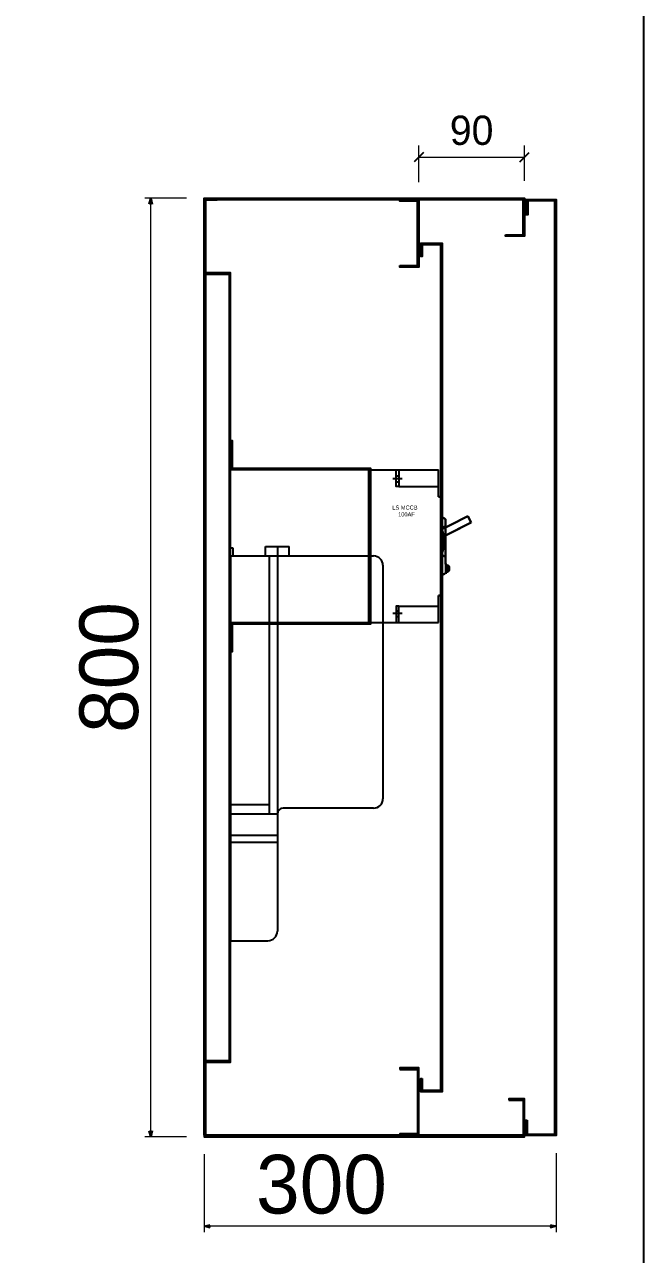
# Model space of a CAD drawing. Header units: millimetres. Extents: x 0 to 4227, y 0 to 2989.
# Drawn here: x 3699 to 4227, y 850 to 1898 of the extents above; entities that cross this region are included whole.
import ezdxf

# ---------------------------------------------------------------- set-up
doc = ezdxf.new("R2010")
doc.units = ezdxf.units.MM
doc.layers.add('DIM', color=253, linetype='Continuous')
doc.styles.add('Arial', font='arial.ttf')
doc.dimstyles.new('CNC', dxfattribs={"dimtxt": 50, "dimasz": 5, "dimexe": 5, "dimexo": 15, "dimgap": 10, "dimtad": 1, "dimdec": 0, "dimtxsty": 'Standard', "dimblk": 'OPEN30', "dimcen": 10, "dimclrd": 5, "dimclre": 5, "dimclrt": 3, "dimazin": 3, "dimtfac": 1, "dimtdec": 0, "dimtmove": 0, "dimatfit": 3, "dimldrblk": 'ARCHTICK', "dimlwd": 9, "dimlwe": 9})
doc.dimstyles.new('Dim-25', dxfattribs={"dimtxt": 25, "dimasz": 8, "dimexe": 10, "dimexo": 15, "dimgap": 10, "dimtad": 1, "dimdec": 0, "dimtxsty": 'Standard', "dimblk": 'OBLIQUE', "dimcen": 10, "dimclrd": 5, "dimclre": 5, "dimclrt": 3, "dimazin": 3, "dimtfac": 1, "dimtdec": 0, "dimtmove": 0, "dimatfit": 3, "dimldrblk": 'OBLIQUE', "dimlwd": 9, "dimlwe": 9})

# ---------------------------------------------------------------- blocks, each defined once
blk = doc.blocks.new('*D13')
at = {"color": 0, "linetype": 'ByBlock', "lineweight": -2}
for p, q in [((3805.4, 1745.2), (3806.7, 1750.2)), ((3806.7, 1750.2), (3808, 1745.2)), ((3806.7, 1750.2), (3806.7, 1745.2)), ((3806.7, 950.2), (3805.4, 955.2)), ((3808, 955.2), (3806.7, 950.2)), ((3806.7, 950.2), (3806.7, 955.2))]:
    blk.add_line(p, q, dxfattribs=at)
at = {"layer": 'Defpoints', "color": 0, "transparency": 16777216}
for p in [(3806.7, 1750.2), (3852.2, 1750.2), (3852.2, 950.2)]:
    blk.add_point(p, dxfattribs=at)
at = {"layer": 'DIM', "color": 5, "lineweight": 9, "transparency": 16777216}
for p, q in [((3837.2, 1750.2), (3801.7, 1750.2)), ((3806.7, 955.2), (3806.7, 1745.2)), ((3837.2, 950.2), (3801.7, 950.2))]:
    blk.add_line(p, q, dxfattribs=at)
at = {"layer": 'DIM', "color": 3, "transparency": 16777216, "insert": (3771.2, 1350.2), "char_height": 50, "attachment_point": 5, "rotation": 90}
blk.add_mtext('800', dxfattribs=at)
blk = doc.blocks.new('_ArchTick')
at = {"color": 0, "const_width": 0.15}
blk.add_lwpolyline([(-0.5, -0.5), (0.5, 0.5)], dxfattribs=at)
blk = doc.blocks.new('_Open30')
at = {"color": 0, "linetype": 'ByBlock', "lineweight": -2}
for p, q in [((-1, 0.27), (0, 0)), ((0, 0), (-1, -0.27)), ((0, 0), (-1, 0))]:
    blk.add_line(p, q, dxfattribs=at)
blk = doc.blocks.new('*D14')
at = {"color": 0, "linetype": 'ByBlock', "lineweight": -2}
for p, q in [((3852.2, 873.9), (3857.2, 875.2)), ((3857.2, 872.5), (3852.2, 873.9)), ((3852.2, 873.9), (3857.2, 873.9)), ((4147.2, 875.2), (4152.2, 873.9)), ((4152.2, 873.9), (4147.2, 872.5)), ((4152.2, 873.9), (4147.2, 873.9))]:
    blk.add_line(p, q, dxfattribs=at)
at = {"layer": 'Defpoints', "color": 0, "transparency": 16777216}
for p in [(3852.2, 950.2), (4152.2, 951.2), (3852.2, 873.9)]:
    blk.add_point(p, dxfattribs=at)
at = {"layer": 'DIM', "color": 5, "lineweight": 9, "transparency": 16777216}
for p, q in [((3852.2, 935.2), (3852.2, 868.9)), ((4152.2, 936.2), (4152.2, 868.9)), ((4147.2, 873.9), (3857.2, 873.9))]:
    blk.add_line(p, q, dxfattribs=at)
at = {"layer": 'DIM', "color": 3, "transparency": 16777216, "insert": (3952.2, 909.4), "char_height": 50, "attachment_point": 5}
blk.add_mtext('300', dxfattribs=at)
blk = doc.blocks.new('HCC2 LS 100AF')
at = {"color": 7}
for p, q in [((0, 0), (0, -130)), ((0, 0), (58, 0)), ((58, -23), (58, 0)), ((27, -7.5), (19, -7.5)), ((22, -5), (24, -5)), ((22, -10), (24, -10)), ((24, -14), (58, -14)), ((60, -23), (58, -23)), ((58, -23), (60, -23)), ((60, -23), (60, -40)), ((60, -40), (63, -41.5)), ((63, -41.5), (60, -40)), ((60, -40), (60, -90)), ((64, -42), (63, -41.5)), ((63, -41.5), (64, -42)), ((83, -39.5), (68, -47.1)), ((68, -47.1), (83, -39.5)), ((85.7, -44.9), (83, -39.5)), ((83, -39.5), (85.7, -44.9)), ((64, -47.9), (60.5, -49.7)), ((60.5, -49.7), (64, -47.9)), ((68, -47.1), (60.9, -50.6)), ((60.9, -50.6), (68, -47.1)), ((85.7, -44.9), (62.8, -56.4)), ((64, -80.4), (64, -42)), ((64, -42), (64, -80.4)), ((68, -53.8), (85.7, -44.9)), ((62.8, -56.4), (68, -53.8)), ((64, -74.1), (60.5, -72.3)), ((60.5, -72.3), (64, -74.1)), ((64, -80.4), (64, -87.7)), ((64, -80.4), (64, -87.7)), ((65, -86.7), (65, -81.4)), ((65, -81.4), (65, -86.7)), ((65, -81.5), (66, -81.5)), ((66, -81.5), (65, -81.5)), ((66, -86.5), (66, -81.5)), ((66, -86.5), (66, -81.5)), ((67, -82.5), (67, -85.5)), ((67, -82.5), (67, -85.5)), ((63, -88.5), (60, -90)), ((60, -90), (63, -88.5)), ((60, -90), (60, -107)), ((64, -88), (63, -88.5)), ((63, -88.5), (64, -88)), ((64, -86.2), (65, -86.2)), ((65, -86.2), (64, -86.2)), ((64, -86.2), (65, -86.2)), ((65, -86.2), (64, -86.2)), ((65, -86.2), (64, -86.2)), ((64, -86.2), (65, -86.2)), ((64, -86.3), (65, -86.3)), ((65, -86.3), (64, -86.3)), ((65, -86.3), (64, -86.3)), ((64, -86.3), (65, -86.3)), ((65, -86.3), (64, -86.3)), ((64, -86.3), (65, -86.3)), ((65, -86.4), (64, -86.4)), ((64, -86.4), (65, -86.4)), ((65, -86.4), (64, -86.4)), ((64, -86.4), (65, -86.4)), ((65, -86.4), (64, -86.4)), ((64, -86.4), (65, -86.4)), ((65, -86.5), (64, -86.5)), ((64, -86.5), (65, -86.5)), ((65, -86.5), (64, -86.5)), ((64, -86.5), (65, -86.5)), ((64, -86.6), (65, -86.6)), ((65, -86.6), (64, -86.6)), ((65, -86.6), (64, -86.6)), ((64, -86.6), (65, -86.6)), ((64, -86.7), (65, -86.7)), ((65, -86.7), (64, -86.7)), ((65, -86.7), (64, -86.7)), ((64, -86.7), (65, -86.7)), ((65, -86.7), (64, -86.7)), ((64, -86.7), (65, -86.7)), ((64, -86.8), (65, -86.8)), ((65, -86.8), (64, -86.8)), ((64, -86.8), (65, -86.8)), ((65, -86.8), (64, -86.8)), ((65, -86.8), (64, -86.8)), ((64, -86.8), (65, -86.8)), ((64, -86.9), (65, -86.9)), ((64, -86.9), (65, -86.9)), ((65, -86.9), (64, -86.9)), ((65, -86.9), (64, -86.9)), ((65, -86.9), (64, -86.9)), ((64, -86.9), (65, -86.9)), ((65, -86.9), (64, -86.9)), ((64, -86.9), (65, -86.9)), ((64, -87), (65, -87)), ((65, -87), (64, -87)), ((65, -87), (64, -87)), ((64, -87), (65, -87)), ((65, -87.1), (64, -87.1)), ((64, -87.1), (65, -87.1)), ((65, -87.1), (64, -87.1)), ((64, -87.1), (65, -87.1)), ((65, -87.2), (64, -87.2)), ((64, -87.2), (65, -87.2)), ((65, -87.2), (64, -87.2)), ((64, -87.2), (65, -87.2)), ((65, -87.3), (64, -87.3)), ((64, -87.3), (65, -87.3)), ((65, -87.3), (64, -87.3)), ((64, -87.3), (65, -87.3)), ((65, -87.3), (64, -87.3)), ((64, -87.3), (65, -87.3)), ((65, -87.4), (64, -87.4)), ((64, -87.4), (65, -87.4)), ((65, -87.4), (64, -87.4)), ((64, -87.4), (65, -87.4)), ((65, -87.5), (64, -87.5)), ((64, -87.5), (65, -87.5)), ((65, -87.5), (64, -87.5)), ((64, -87.5), (65, -87.5)), ((65, -87.6), (64, -87.6)), ((64, -87.6), (65, -87.6)), ((65, -87.6), (64, -87.6)), ((64, -87.6), (65, -87.6)), ((64, -88), (64, -87.7)), ((64, -87.7), (64, -88)), ((64, -87.7), (65, -87.7)), ((65, -87.7), (64, -87.7)), ((66, -86.5), (65, -86.5)), ((65, -86.5), (66, -86.5)), ((65, -86.7), (65, -87.7)), ((65, -87.7), (65, -86.7)), ((58, -107), (60, -107)), ((60, -107), (58, -107)), ((58, -130), (58, -107)), ((27, -122.5), (19, -122.5)), ((22, -120), (24, -120)), ((22, -125), (24, -125)), ((24, -116), (58, -116)), ((0, -130), (58, -130))]:
    blk.add_line(p, q, dxfattribs=at)
for points in [[(22, 0), (24, 0), (24, -14), (22, -14)], [(22, -130), (24, -130), (24, -116), (22, -116)]]:
    blk.add_lwpolyline(points, close=True, dxfattribs=at)
for centre, radius, start, end in [((38, -61), 25.2, 333.3332, 26.6668), ((38, -61), 25.2, 333.3332, 26.6668), ((64, -81.4), 1, 0, 90), ((64, -81.4), 1, 0, 90), ((64, -86.7), 1, 270, 0), ((64, -86.7), 1, 270, 0)]:
    blk.add_arc(centre, radius, start, end, dxfattribs=at)
for points, knots in [([(67, -82.5), (67, -82.4), (67, -82.2), (66.9, -82.1), (66.9, -82), (66.8, -81.9), (66.8, -81.9), (66.7, -81.8), (66.7, -81.7), (66.6, -81.7), (66.5, -81.6), (66.4, -81.6), (66.3, -81.6), (66.2, -81.5), (66.1, -81.5), (66, -81.5)], [0, 0, 0, 0, 0.3287924, 0.3287924, 0.3287924, 0.4957607, 0.4957607, 0.4957607, 0.6613171, 0.6613171, 0.6613171, 0.8268836, 0.8268836, 0.8268836, 1, 1, 1, 1]), ([(66, -81.5), (66.2, -81.5), (66.4, -81.6), (66.6, -81.7), (66.7, -81.7), (66.7, -81.8), (66.8, -81.9), (66.8, -81.9), (66.9, -82), (66.9, -82.1), (67, -82.2), (67, -82.4), (67, -82.5)], [0, 0, 0, 0, 0.3386829, 0.3386829, 0.3386829, 0.5042393, 0.5042393, 0.5042393, 0.6712076, 0.6712076, 0.6712076, 1, 1, 1, 1]), ([(66, -86.5), (66.2, -86.5), (66.4, -86.4), (66.6, -86.3), (66.7, -86.3), (66.7, -86.2), (66.8, -86.1), (66.8, -86.1), (66.9, -86), (66.9, -85.9), (67, -85.8), (67, -85.6), (67, -85.5)], [0, 0, 0, 0, 0.3386829, 0.3386829, 0.3386829, 0.5042393, 0.5042393, 0.5042393, 0.6712076, 0.6712076, 0.6712076, 1, 1, 1, 1]), ([(67, -85.5), (67, -85.6), (67, -85.8), (66.9, -85.9), (66.9, -86), (66.8, -86.1), (66.8, -86.1), (66.7, -86.2), (66.7, -86.3), (66.6, -86.3), (66.4, -86.4), (66.2, -86.5), (66, -86.5)], [0, 0, 0, 0, 0.3287924, 0.3287924, 0.3287924, 0.4957607, 0.4957607, 0.4957607, 0.6613171, 0.6613171, 0.6613171, 1, 1, 1, 1])]:
    blk.add_open_spline(points, degree=3, knots=knots, dxfattribs=at)
at = {"insert": (10.3, -30.3), "char_height": 3.5, "attachment_point": 1}
blk.add_mtext_dynamic_manual_height_columns('\\pi8.285;{\\C1;LS MCCB\\P\\pi13.22;100AF}', width=37.687, gutter_width=1, heights=[0], dxfattribs=at)
blk = doc.blocks.new('Congto3P-4')
at = {"color": 126}
for p, q in [((85644.6, 42053.3), (85646.6, 42053.3)), ((85644.6, 42046.3), (85644.6, 42053.3)), ((85646.6, 42053.3), (85646.6, 42046.3)), ((85674.6, 42046.3), (85674.6, 42054.3)), ((85674.6, 42054.3), (85694.6, 42054.3)), ((85684.6, 42054.3), (85684.6, 41826.5)), ((85694.6, 42046.3), (85694.6, 42054.3)), ((85644.6, 42046.3), (85644.6, 41718.3)), ((85644.6, 42046.3), (85766.6, 42046.3)), ((85644.6, 42046.3), (85694.6, 42046.3)), ((85677.6, 42046.3), (85677.6, 41826.5)), ((85774.6, 42038.3), (85774.6, 41839.3)), ((85644.6, 41834.3), (85677.6, 41834.3)), ((85766.6, 41831.3), (85689.6, 41831.3)), ((85644.6, 41826.5), (85684.6, 41826.5)), ((85684.6, 41826.3), (85684.6, 41726.3)), ((85644.6, 41808.3), (85684.6, 41808.3)), ((85644.6, 41802.3), (85684.6, 41802.3)), ((85644.6, 41718.3), (85676.6, 41718.3))]:
    blk.add_line(p, q, dxfattribs=at)
for centre, radius, start, end in [((85766.6, 42038.3), 8, 0, 90), ((85689.6, 41826.3), 5, 90, 180), ((85766.6, 41839.3), 8, 270, 0), ((85676.6, 41726.3), 8, 270, 0)]:
    blk.add_arc(centre, radius, start, end, dxfattribs=at)
blk = doc.blocks.new('*D15')
at = {"color": 5, "lineweight": 9, "ltscale": 3, "transparency": 16777216}
for p, q in [((4035.2, 1764), (4035.2, 1795.2)), ((4125.2, 1765.2), (4125.2, 1795.2)), ((4035.2, 1785.2), (4125.2, 1785.2))]:
    blk.add_line(p, q, dxfattribs=at)
at = {"color": 0, "linetype": 'ByBlock', "lineweight": -2}
for p, q in [((4039.2, 1789.2), (4031.2, 1781.2)), ((4121.2, 1781.2), (4129.2, 1789.2))]:
    blk.add_line(p, q, dxfattribs=at)
at = {"layer": 'Defpoints', "color": 0, "ltscale": 3, "transparency": 16777216}
for p in [(4125.2, 1785.2), (4035.2, 1749), (4125.2, 1750.2)]:
    blk.add_point(p, dxfattribs=at)
at = {"color": 3, "ltscale": 3, "transparency": 16777216, "insert": (4080.2, 1808), "char_height": 25, "attachment_point": 5}
blk.add_mtext('90', dxfattribs=at)
blk = doc.blocks.new('_Oblique')
at = {"color": 0, "linetype": 'ByBlock', "lineweight": -2}
blk.add_line((-0.5, -0.5), (0.5, 0.5), dxfattribs=at)
blk = doc.blocks.new('KHUNG CHUẨN')
at = {"color": 7}
blk.add_lwpolyline([(16919.25, -26555.16), (19889.25, -26555.16), (19889.25, -28655.16), (16919.25, -28655.16)], close=True, dxfattribs=at)
at = {"color": 3, "style": 'Arial'}
for tag, p in [('#01', (17055.57, -28580.1)), ('#02', (17431.39, -28580.1)), ('#03', (18030.58, -28580.1)), ('#08', (18751.7, -28580.1)), ('#10', (19064.78, -28580.1)), ('#11', (19060.3, -28625.69)), ('#12', (19806.46, -28628.91)), ('#04', (17024.77, -28634.62)), ('#05', (17308.45, -28633.02)), ('#06', (17632.65, -28633.73)), ('#07', (18002.01, -28634.74)), ('#09', (18753.85, -28632.6))]:
    blk.add_attdef(tag, p, '', height=20, dxfattribs=at)

msp = doc.modelspace()

# ---------------------------------------------------------------- linework, layer by layer
at = {"color": 7}
for points in [[(4109, 1719), (4124, 1719), (4124, 1749), (3853.4, 1749), (3853.4, 1750.2), (3863.4, 1750.2), (3863.4, 1749), (3863.4, 1749), (3863.4, 1749), (3852.2, 1749), (3852.2, 1750.2), (4125.2, 1750.2), (4125.2, 1717.8), (4109, 1717.8)], [(3863.4, 1749), (3853.4, 1749), (3853.4, 950.2), (3863.4, 950.2), (3863.4, 951.4), (3852.2, 951.4), (3852.2, 1749), (3863.4, 1749)], [(4127.5, 964.4), (4127.5, 952.4), (4151, 952.4), (4151, 1748), (4128, 1748), (4128, 1736), (4126.8, 1736), (4126.8, 1749.2), (4152.2, 1749.2), (4152.2, 951.2), (4126.3, 951.2), (4126.3, 964.4)], [(4112, 981.4), (4124, 981.4), (4124, 951.4), (3853.4, 951.4), (3853.4, 950.2), (3863.4, 950.2), (3863.4, 951.4), (3863.4, 951.4), (3863.4, 951.4), (3852.2, 951.4), (3852.2, 950.2), (4125.2, 950.2), (4125.2, 982.6), (4112, 982.6)]]:
    msp.add_lwpolyline(points, close=True, dxfattribs=at)
at = {"color": 3}
for points in [[(4019, 1692.8), (4034, 1692.8), (4034, 1747.8), (4019, 1747.8), (4019, 1749), (4035.2, 1749), (4035.2, 1691.6), (4019, 1691.6)], [(4019, 1007.6), (4034, 1007.6), (4034, 952.6), (4019, 952.6), (4019, 951.4), (4035.2, 951.4), (4035.2, 1008.8), (4019, 1008.8)]]:
    msp.add_lwpolyline(points, close=True, dxfattribs=at)
at = {"color": 6}
msp.add_lwpolyline([(4038, 999.8), (4038, 989.8), (4054, 989.8), (4054, 1710.6), (4038, 1710.6), (4038, 1700.6), (4036.8, 1700.6), (4036.8, 1711.8), (4055.2, 1711.8), (4055.2, 988.6), (4036.8, 988.6), (4036.8, 999.8)], close=True, dxfattribs=at)
at = {"color": 1}
msp.add_lwpolyline([(3853.4, 1685.4), (3873.4, 1685.4), (3873.4, 1015), (3853.4, 1015), (3853.4, 1013.8), (3874.6, 1013.8), (3874.6, 1686.6), (3853.4, 1686.6)], close=True, dxfattribs=at)
at = {"color": 8}
msp.add_lwpolyline([(3874.6, 1363.6), (3874.6, 1388.6), (3992.5, 1388.6), (3992.5, 1518.6), (3874.6, 1518.6), (3874.6, 1543.6), (3876.1, 1543.6), (3876.1, 1520.1), (3994, 1520.1), (3994, 1387.1), (3876.1, 1387.1), (3876.1, 1363.6)], close=True, dxfattribs=at)

# ---------------------------------------------------------------- block references
at = {"color": 3, "xscale": 1.42310519998864, "yscale": 1.42310519998864, "zscale": 1.42310519998864}
msp.add_blockref('KHUNG CHUẨN', (-24077.9, 40779.3), dxfattribs=at)
at = {"color": 7}
for name, p in [('HCC2 LS 100AF', (3994, 1518.6)), ('Congto3P-4', (-81770, -40601))]:
    msp.add_blockref(name, p, dxfattribs=at)

# ---------------------------------------------------------------- dimensions: what is measured, and where the dimension line sits
at = {"ltscale": 3}
dim = msp.add_linear_dim(base=(4125.2, 1785.2), p1=(4035.2, 1749), p2=(4125.2, 1750.2), dimstyle='Dim-25', dxfattribs=at)
dim.commit()
dim.dimension.update_dxf_attribs({"geometry": '*D15', "text_midpoint": (4080.2, 1808)})
at = {"layer": 'DIM'}
dim = msp.add_linear_dim(base=(3806.7, 1750.2), p1=(3852.2, 950.2), p2=(3852.2, 1750.2), angle=90, dimstyle='CNC', dxfattribs=at)
dim.commit()
dim.dimension.update_dxf_attribs({"geometry": '*D13', "text_midpoint": (3771.2, 1350.2)})
dim = msp.add_linear_dim(base=(3852.2, 873.9), p1=(4152.2, 951.2), p2=(3852.2, 950.2), angle=180, dimstyle='CNC', dxfattribs=at)
dim.commit()
dim.dimension.update_dxf_attribs({"geometry": '*D14', "text_midpoint": (3952.2, 873.9), "dimtype": 160})

doc.saveas('drawing.dxf')
